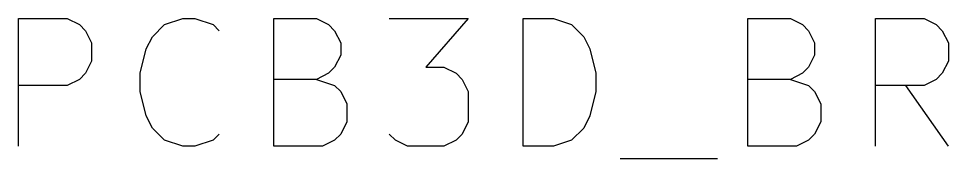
# Model space of a CAD drawing. Extents: x -35 to 455, y -351 to 21.
# Drawn here: x 199.61 to 210.54, y -350.82 to -349.18 of the extents above; entities that cross this region are included whole.
import ezdxf

# ---------------------------------------------------------------- set-up
doc = ezdxf.new("R2010")
doc.units = 0
doc.layers.add('BLACK', color=7, linetype='CONTINUOUS')

msp = doc.modelspace()

# ---------------------------------------------------------------- linework, layer by layer
at = {"layer": 'BLACK', "linetype": 'CONTINUOUS'}
for p, q in [((199.607, -350.679), (199.607, -349.179)), ((199.607, -349.179), (200.179, -349.179)), ((200.179, -349.179), (200.321, -349.25)), ((201.321, -349.25), (201.536, -349.179)), ((201.536, -349.179), (201.679, -349.179)), ((201.679, -349.179), (201.893, -349.25)), ((202.607, -350.679), (202.607, -349.179)), ((202.607, -349.179), (203.107, -349.179)), ((203.107, -349.179), (203.25, -349.25)), ((203.964, -349.179), (204.893, -349.179)), ((204.893, -349.179), (204.393, -349.75)), ((205.536, -350.679), (205.536, -349.179)), ((205.536, -349.179), (205.893, -349.179)), ((205.893, -349.179), (206.107, -349.25)), ((208.179, -350.679), (208.179, -349.179)), ((208.179, -349.179), (208.679, -349.179)), ((208.679, -349.179), (208.821, -349.25)), ((209.679, -350.679), (209.679, -349.179)), ((209.679, -349.179), (210.25, -349.179)), ((210.25, -349.179), (210.393, -349.25)), ((200.321, -349.25), (200.393, -349.321)), ((201.179, -349.393), (201.321, -349.25)), ((201.893, -349.25), (201.964, -349.321)), ((203.25, -349.25), (203.321, -349.321)), ((206.107, -349.25), (206.25, -349.393)), ((208.821, -349.25), (208.893, -349.321)), ((210.393, -349.25), (210.464, -349.321)), ((200.393, -349.321), (200.464, -349.464)), ((201.107, -349.536), (201.179, -349.393)), ((203.321, -349.321), (203.393, -349.464)), ((206.25, -349.393), (206.321, -349.536)), ((208.893, -349.321), (208.964, -349.464)), ((210.464, -349.321), (210.536, -349.464)), ((200.464, -349.464), (200.464, -349.679)), ((203.393, -349.464), (203.393, -349.607)), ((208.964, -349.464), (208.964, -349.607)), ((210.536, -349.464), (210.536, -349.679)), ((201.036, -349.821), (201.107, -349.536)), ((203.393, -349.607), (203.321, -349.75)), ((206.321, -349.536), (206.393, -349.821)), ((208.964, -349.607), (208.893, -349.75)), ((200.464, -349.679), (200.393, -349.821)), ((210.536, -349.679), (210.464, -349.821)), ((200.393, -349.821), (200.321, -349.893)), ((201.036, -350.036), (201.036, -349.821)), ((203.25, -349.821), (203.107, -349.893)), ((203.321, -349.75), (203.25, -349.821)), ((204.393, -349.75), (204.607, -349.75)), ((204.607, -349.75), (204.75, -349.821)), ((204.75, -349.821), (204.821, -349.893)), ((206.393, -349.821), (206.393, -350.036)), ((208.821, -349.821), (208.679, -349.893)), ((208.893, -349.75), (208.821, -349.821)), ((210.464, -349.821), (210.393, -349.893)), ((200.321, -349.893), (200.179, -349.964)), ((203.107, -349.893), (202.607, -349.893)), ((203.107, -349.893), (203.321, -349.964)), ((204.821, -349.893), (204.893, -350.036)), ((208.679, -349.893), (208.179, -349.893)), ((208.679, -349.893), (208.893, -349.964)), ((210.393, -349.893), (210.25, -349.964)), ((200.179, -349.964), (199.607, -349.964)), ((201.107, -350.321), (201.036, -350.036)), ((203.321, -349.964), (203.393, -350.036)), ((203.393, -350.036), (203.464, -350.179)), ((204.893, -350.036), (204.893, -350.393)), ((206.393, -350.036), (206.321, -350.321)), ((208.893, -349.964), (208.964, -350.036)), ((208.964, -350.036), (209.036, -350.179)), ((210.25, -349.964), (209.679, -349.964)), ((210.536, -350.679), (210.036, -349.964)), ((203.464, -350.179), (203.464, -350.393)), ((209.036, -350.179), (209.036, -350.393)), ((201.179, -350.464), (201.107, -350.321)), ((206.321, -350.321), (206.25, -350.464)), ((201.321, -350.607), (201.179, -350.464)), ((203.464, -350.393), (203.393, -350.536)), ((204.893, -350.393), (204.821, -350.536)), ((206.25, -350.464), (206.107, -350.607)), ((209.036, -350.393), (208.964, -350.536)), ((201.964, -350.536), (201.893, -350.607)), ((203.393, -350.536), (203.321, -350.607)), ((204.036, -350.607), (203.964, -350.536)), ((204.821, -350.536), (204.75, -350.607)), ((208.964, -350.536), (208.893, -350.607)), ((201.536, -350.679), (201.321, -350.607)), ((201.679, -350.679), (201.536, -350.679)), ((201.893, -350.607), (201.679, -350.679)), ((203.179, -350.679), (202.607, -350.679)), ((203.321, -350.607), (203.179, -350.679)), ((204.179, -350.679), (204.036, -350.607)), ((204.607, -350.679), (204.179, -350.679)), ((204.75, -350.607), (204.607, -350.679)), ((205.893, -350.679), (205.536, -350.679)), ((206.107, -350.607), (205.893, -350.679)), ((208.75, -350.679), (208.179, -350.679)), ((208.893, -350.607), (208.75, -350.679)), ((206.679, -350.821), (207.821, -350.821))]:
    msp.add_line(p, q, dxfattribs=at)

doc.saveas('drawing.dxf')
